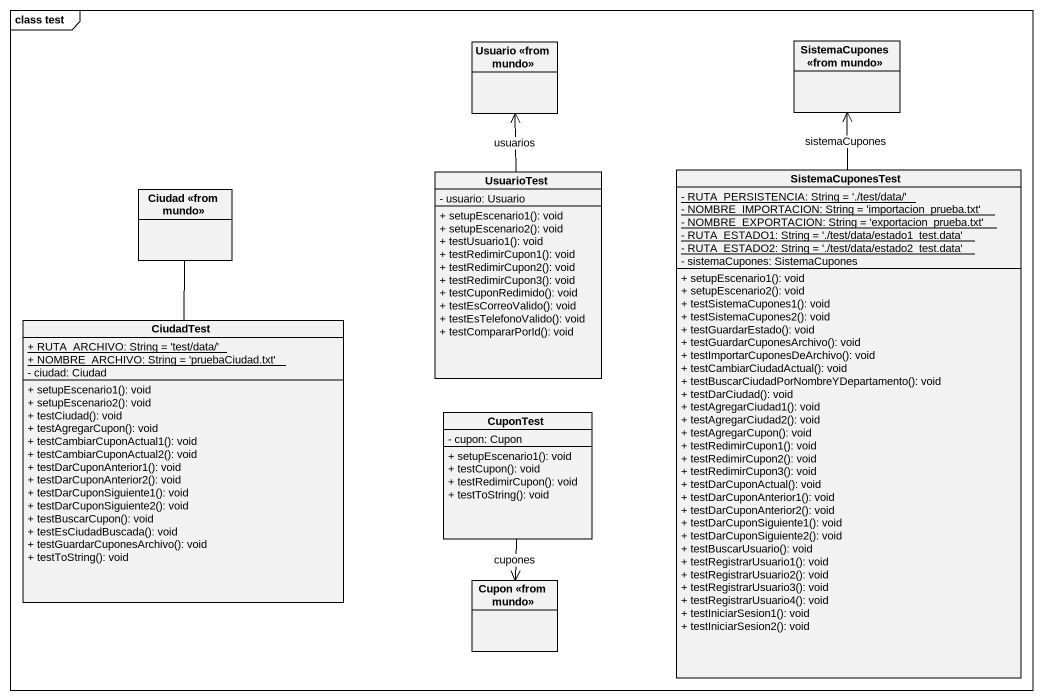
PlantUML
@startuml
mainframe class test
hide circle
hide empty members
skinparam classAttributeIconSize 0
class "Usuario <<from mundo>>" as Usuario_from_mundo
class "SistemaCupones <<from mundo>>" as SistemaCupones_from_mundo
class "Ciudad <<from mundo>>" as Ciudad_from_mundo
class UsuarioTest {
  - usuario: Usuario
  + setupEscenario1(): void
  + setupEscenario2(): void
  + testUsuario1(): void
  + testRedimirCupon1(): void
  + testRedimirCupon2(): void
  + testRedimirCupon3(): void
  + testCuponRedimido(): void
  + testEsCorreoValido(): void
  + testEsTelefonoValido(): void
  + testCompararPorId(): void
}
class SistemaCuponesTest {
  {static} - RUTA_PERSISTENCIA: String = './test/data/'
  {static} - NOMBRE_IMPORTACION: String = 'importacion_prueba.txt'
  {static} - NOMBRE_EXPORTACION: String = 'exportacion_prueba.txt'
  {static} - RUTA_ESTADO1: String = './test/data/estado1_test.data'
  {static} - RUTA_ESTADO2: String = './test/data/estado2_test.data'
  - sistemaCupones: SistemaCupones
  + setupEscenario1(): void
  + setupEscenario2(): void
  + testSistemaCupones1(): void
  + testSistemaCupones2(): void
  + testGuardarEstado(): void
  + testGuardarCuponesArchivo(): void
  + testImportarCuponesDeArchivo(): void
  + testCambiarCiudadActual(): void
  + testBuscarCiudadPorNombreYDepartamento(): void
  + testDarCiudad(): void
  + testAgregarCiudad1(): void
  + testAgregarCiudad2(): void
  + testAgregarCupon(): void
  + testRedimirCupon1(): void
  + testRedimirCupon2(): void
  + testRedimirCupon3(): void
  + testDarCuponActual(): void
  + testDarCuponAnterior1(): void
  + testDarCuponAnterior2(): void
  + testDarCuponSiguiente1(): void
  + testDarCuponSiguiente2(): void
  + testBuscarUsuario(): void
  + testRegistrarUsuario1(): void
  + testRegistrarUsuario2(): void
  + testRegistrarUsuario3(): void
  + testRegistrarUsuario4(): void
  + testIniciarSesion1(): void
  + testIniciarSesion2(): void
}
class CiudadTest {
  {static} + RUTA_ARCHIVO: String = 'test/data/'
  {static} + NOMBRE_ARCHIVO: String = 'pruebaCiudad.txt'
  - ciudad: Ciudad
  + setupEscenario1(): void
  + setupEscenario2(): void
  + testCiudad(): void
  + testAgregarCupon(): void
  + testCambiarCuponActual1(): void
  + testCambiarCuponActual2(): void
  + testDarCuponAnterior1(): void
  + testDarCuponAnterior2(): void
  + testDarCuponSiguiente1(): void
  + testDarCuponSiguiente2(): void
  + testBuscarCupon(): void
  + testEsCiudadBuscada(): void
  + testGuardarCuponesArchivo(): void
  + testToString(): void
}
class CuponTest {
  - cupon: Cupon
  + setupEscenario1(): void
  + testCupon(): void
  + testRedimirCupon(): void
  + testToString(): void
}
class "Cupon <<from mundo>>" as Cupon_from_mundo
UsuarioTest -up-> Usuario_from_mundo : usuarios
SistemaCuponesTest -up-> SistemaCupones_from_mundo : sistemaCupones
CiudadTest -up- Ciudad_from_mundo
CuponTest --> Cupon_from_mundo : cupones
@enduml
